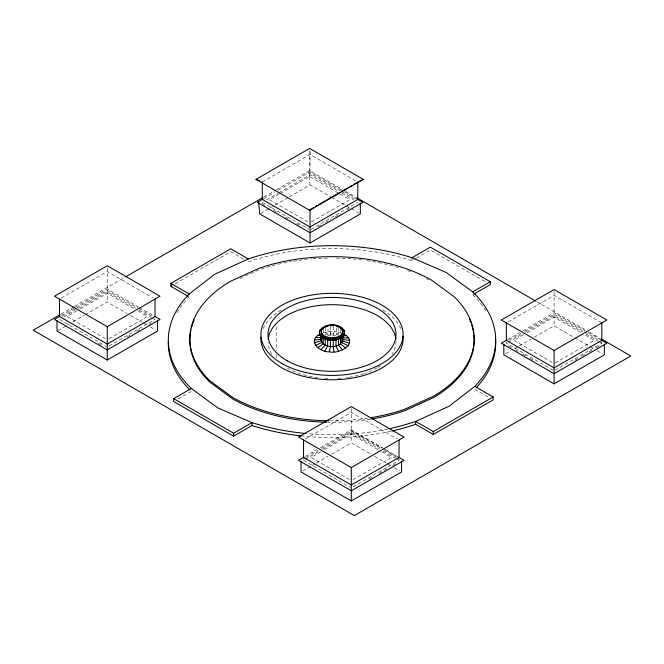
<?xml version="1.0" encoding="UTF-8"?>
<svg xmlns="http://www.w3.org/2000/svg" width="664" height="664" viewBox="0 0 664 664"><rect width="100%" height="100%" fill="white"/><g stroke="black" fill="none" stroke-linecap="round" stroke-linejoin="round"><path stroke-width="0.5" stroke-dasharray="3.32 2.49" d="M325.509 327.867L325.509 335.121L327.999 334.324L333.61 333.95L334.623 331.485L342.267 333.328M339.088 332.224L336.349 334.407L333.61 333.95M61.279 298.078L107.261 271.534L153.243 298.078M262.297 182.019L310.046 154.455L356.037 180.998M61.03 314.13L73.596 306.876M74.492 306.353L124.757 277.336M263.89 197.009L275.56 190.269M276.456 189.755L309.673 170.573L341.96 189.223M61.279 315.491L74.717 307.739M75.422 307.324L107.261 288.948L138.568 307.025M263.915 198.503L274.68 192.286M278.216 190.244L310.046 171.868L343.653 191.265M62.383 316.305L75.845 308.536M76.742 308.013L107.261 290.4L137.78 308.013M63.86 316.902L75.173 310.37M78.651 308.362L107.261 291.845L135.556 308.187M266.646 199.822L277.959 193.29M278.83 192.792L310.046 174.765L338.349 191.107M76.875 310.843L67.047 316.512L107.261 339.736M80.452 308.777L107.261 293.297L134.07 308.777M279.237 194.004L269.41 199.681L309.623 222.897M280.133 193.49L309.623 176.466L339.113 193.49M57.876 330.514L66.715 325.418M67.595 324.903L69.363 323.883M72.899 321.841L84.378 315.217M85.258 314.711L107.261 302.004L127.007 313.408M260.678 213.426L268.762 208.762M269.659 208.247L274.149 205.657M275.045 205.135L288.508 197.366M289.404 196.843L310.046 184.924L330.697 196.843M175.304 283.711L230.74 251.706L243.937 259.317M109.045 338.698L147.474 316.512L137.647 310.843M311.408 221.867L349.837 199.681L340.009 194.004M109.029 345.969L155.011 319.417L152.363 317.89M310.935 229.395L357.805 202.337M127.007 337.038L130.6 334.963M136.884 331.336L142.27 328.232M148.553 324.596L153.94 321.492M318.131 226.698L321.716 224.623M325.31 222.548L330.697 219.444M335.187 216.846L340.574 213.742M346.857 210.114L352.235 207.002M248.336 261.857A163.684 94.504 0 0 1 412.012 260.645L415.506 258.62M416.386 258.122L430.38 250.037L485.816 282.042M178.11 399.006L191.307 391.387M305.324 438.979L351.306 412.427L397.288 438.979M508.109 321.899L554.091 295.347L601.85 322.92M305.324 456.392L317.002 449.652M320.355 447.71L351.306 429.84L382.613 447.918M507.586 339.611L519.605 332.672M522.817 330.821L554.091 312.761L585.407 330.838M302.834 459.281L305.523 457.728M306.428 457.205L318.097 450.466M321.683 448.399L351.306 431.293L380.928 448.399M509.213 340.126L520.883 333.386M524.477 331.319L554.091 314.213L583.714 331.319M305.291 459.314L319.218 451.271M322.696 449.262L351.306 432.745L379.601 449.08M508.084 342.234L522.004 334.191M525.49 332.183L554.091 315.666L582.394 332M320.919 451.736L311.092 457.413L351.306 480.628M324.497 449.677L351.306 434.198L378.115 449.677M523.713 334.656L513.878 340.333L554.091 363.548M527.282 332.598L554.091 317.118L580.909 332.598M302.834 470.892L310.91 466.228M311.806 465.705L315.4 463.63M316.296 463.115L327.966 456.375M331.56 454.3L351.306 442.905L371.051 454.3M505.619 353.812L511.006 350.7M514.6 348.625L518.194 346.55M519.09 346.035L530.76 339.296M534.346 337.229L554.091 325.825L573.845 337.229M353.09 479.599L391.519 457.413L381.692 451.736M554.988 363.034L594.313 340.333L584.478 334.656M353.074 486.861L399.056 460.318L396.408 458.782M554.979 370.296L601.85 343.238L601.85 340.333L586.304 331.361M369.259 478.976L372.853 476.901M379.136 473.274L387.212 468.61M392.598 465.497L396.184 463.422M574.742 360.336L578.327 358.261M581.921 356.194L585.515 354.119M589.101 352.044L592.695 349.969M596.28 347.903L599.874 345.828M239.936 278.457L259.333 269.634A142.179 82.087 0 0 1 291.355 261.525M323.053 332.871L329.983 331.444L334.623 331.485M336.059 335.81L327.999 335.776L327.999 327.07M338.789 335.254L336.349 334.407L336.349 327.153L338.789 327.999L338.789 334.216M345.554 191.29L356.311 197.507M536.612 301.605L585.947 330.083M589.541 332.158L600.298 338.374M344.541 191.78L357.805 199.432M340.773 191.058L308.793 172.59L310.046 184.924M341.661 191.564L354.991 199.258M584.619 331.834L598.978 340.126M341.885 193.149L353.381 199.789M585.93 334.05L598.314 341.196M599.194 341.703L601.85 343.238M331.593 197.366L345.056 205.135M345.952 205.657L350.443 208.247M351.339 208.762L359.423 213.426M574.742 337.744L589.101 346.035M589.997 346.55L593.591 348.625M597.185 350.7L602.563 353.812M262.297 202.337L309.167 229.395M553.212 370.296L506.341 343.238L506.341 340.333M262.081 203.665L265.633 205.715M273.626 210.33L277.178 212.38M285.18 216.995L290.508 220.074M296.725 223.668L302.054 226.748M508.317 345.828L511.911 347.903M515.496 349.969L519.09 352.044M522.676 354.119L526.27 356.194M529.855 358.261L533.449 360.336M474.801 389.278L488.795 397.362M139.465 307.54L155.011 316.512M385.792 449.752L399.056 457.413M350.816 430.123L382.124 448.2M383.02 448.723L397.338 456.981M138.676 308.536L152.139 316.305M384.514 450.466L396.184 457.205M397.089 457.728L399.778 459.281M139.1 310.229L151.475 317.375M383.145 451.122L395.52 458.276M130.6 315.483L142.27 322.214M143.167 322.737L146.752 324.804M150.346 326.879L155.733 329.991M374.645 456.375L386.315 463.115M387.212 463.63L390.797 465.705M394.391 467.78L399.778 470.892M59.511 319.417L106.373 346.475M303.556 460.318L350.418 487.376M98.28 343.255L101.874 345.33M325.484 332.091L327.999 334.324M329.983 331.444L330.763 333.926M309.764 150.421L310.046 154.455M554.091 291.479L554.091 325.825M412.012 257.74L412.012 260.645M351.306 408.559L351.306 429.84M351.306 431.293L351.306 442.905M340.773 329.178L340.773 333.328M333.61 326.696L333.61 335.403M330.763 326.671L330.763 335.378M323.459 329.012L323.459 333.154M310.046 151.55L310.046 171.868M309.623 156.148L309.623 176.466M276.183 326.663L276.183 350.326M276.183 354.443L276.183 359.589M107.261 267.658L107.261 288.948M107.261 290.4L107.261 302.004M390.955 431.251A163.684 94.504 0 0 1 302.867 436.082M176.948 312.802A163.684 94.504 0 0 1 189.198 296.891M472.693 294.783A163.684 94.504 0 0 1 485.807 310.752M370.562 419.191A142.179 82.087 0 0 1 327.667 422.229M293.438 261.176A142.179 82.087 0 0 1 303.448 259.773M304.461 259.657A142.179 82.087 0 0 1 311.632 258.943M312.661 258.86A142.179 82.087 0 0 1 328.124 258.13M336.333 258.138A142.179 82.087 0 0 1 351.837 258.902M352.866 258.985A142.179 82.087 0 0 1 364.038 260.213M367.026 260.628A142.179 82.087 0 0 1 400.575 268.281M407.464 270.613A142.179 82.087 0 0 1 412.336 272.464M426.147 278.673A142.179 82.087 0 0 1 428.72 280.025M395.976 341.163A63.976 36.935 0 0 1 392.233 354.095M380.422 365.781A63.976 36.935 0 0 1 377.816 367.416M376.986 367.906A63.976 36.935 0 0 1 364.702 373.384M363.806 373.691A63.976 36.935 0 0 1 349.355 377.193M348.351 377.351A63.976 36.935 0 0 1 346.326 377.633M341.163 378.189A63.976 36.935 0 0 1 336.988 378.463M327.916 378.497A63.976 36.935 0 0 1 322.015 378.123M318.139 377.7A63.976 36.935 0 0 1 313.234 376.953M312.229 376.77A63.976 36.935 0 0 1 287.346 368.088M271.808 354.153A63.976 36.935 0 0 1 268.024 342.109M263.102 328.622A71.09 41.044 0 0 1 281.088 310.088M382.547 309.88A71.09 41.044 0 0 1 401.62 330.44M387.859 429.019A163.684 94.504 0 0 1 307 433.584M367.599 418.204A142.179 82.087 0 0 1 329.726 420.81"/><path stroke-width="1" d="M343.869 334.092C359.614 342.748 339.553 354.642 329.377 351.787C319.824 352.559 306.901 340.765 319.757 334.316M344.624 331.519C344.317 343.57 319.268 343.471 319.434 331.27C323.924 322.579 341.337 322.546 344.624 332.1L343.819 329.659M321.21 330.547C320.886 340.79 339.022 341.263 342.79 333.278C343.114 323.044 324.978 322.563 321.21 330.547L321.21 331.419M321.21 336.142C317.193 349.38 345.156 350.169 342.151 337.876L348.534 337.876M329.377 351.787L330.39 346.417L330.39 337.71C326.812 337.287 322.364 336.026 321.16 332.191L321.849 335.237L321.849 333.784M330.39 337.71C334.88 337.943 340.839 337.088 342.79 332.407L342.79 333.859M319.376 333.76L319.376 333.179C323.658 342.035 339.985 342.018 344.566 333.436L344.566 334.017M324.912 351.048L327.651 345.961L327.651 339.744M309.623 210.33L363.258 179.363L309.623 148.404L255.989 179.363L309.623 210.33L313.591 207.55M320.936 349.671L325.211 345.114L325.211 338.897M305.963 433.484A163.684 94.504 0 0 1 251.988 422.628L217.759 407.862L191.307 388.49A163.684 94.504 0 0 1 189.198 293.994L214.771 274.224L248.336 258.96A163.684 94.504 0 0 1 412.012 257.74L446.241 272.506L472.693 291.886A163.684 94.504 0 0 1 474.801 386.382L449.229 406.144L415.664 421.416A163.684 94.504 0 0 1 388.897 428.795M317.716 347.737L323.227 343.935L323.227 337.71M60.125 314.645L33.2 330.199L354.327 515.596L630.8 355.979L601.202 338.889M125.654 276.813L262.994 197.523M59.76 316.371L54.481 319.417L107.261 349.887L160.041 319.417L154.67 316.321M263.019 199.017L257.267 202.337L310.046 232.807L362.834 202.337L357.132 199.051M188.319 296.385L170.839 286.292L170.839 283.387L230.74 248.801L248.336 258.96M107.261 326.671L160.041 296.202L107.261 265.724L54.481 296.202L107.261 326.671L107.261 360.046L56.996 331.029L56.996 320.388M315.358 206.529L317.126 205.508M318.894 204.487L325.086 200.91M326.854 199.889L340.117 192.236M341.885 191.215L348.077 187.638M349.845 186.617L351.613 185.596M353.381 184.575L363.258 179.363M107.261 360.046L157.526 331.029L157.526 320.388M258.528 201.615L259.782 213.949L310.046 242.966L360.32 213.949L360.32 203.308M412.012 257.74L430.38 247.141L490.289 281.727L490.289 284.624L473.573 294.276M301.838 435.974A163.684 94.504 0 0 1 251.988 425.533L233.62 436.132L173.711 401.546L173.711 398.649L191.307 388.49M472.693 291.886L490.289 281.727M173.711 398.649L233.62 433.235L251.988 422.628L251.988 425.533M303.805 457.272L298.526 460.318L351.306 490.787L404.086 460.318L398.715 457.214M506.69 340.134L501.312 343.238L554.091 373.707L606.879 343.238L601.509 340.134M351.306 467.572L404.086 437.095L351.306 406.625L298.526 437.095L351.306 467.572L351.306 500.946L301.041 471.921L301.041 461.281M554.091 350.492L606.879 320.015L554.091 289.546L501.312 320.015L554.091 350.492L554.091 383.867L604.364 354.842L604.364 344.201M415.664 424.313L415.664 421.416L433.26 431.567L493.161 396.981L493.161 399.886L433.26 434.472L415.664 424.313A163.684 94.504 0 0 1 391.984 431.019M351.306 500.946L401.571 471.921L401.571 461.281M315.466 345.396L321.849 342.491L321.791 336.714M327.344 326.107L324.439 327.037L324.439 326.456M314.346 342.798L321.16 340.898L321.16 336.756M342.607 336.133L346.284 335.536M314.421 340.117L321.21 339.254M315.699 337.544L321.99 337.677M342.84 339.47L349.654 340.474M318.089 335.245L320.778 335.76M349.579 343.155L342.79 341.113L342.79 335.934M255.989 179.363L259.591 180.882M348.301 345.728L342.01 342.699L342.01 336.482M357.207 198.021L535.715 301.082M554.091 383.867L503.827 354.842L503.827 344.201M474.801 386.382L493.161 396.981M170.839 283.387L189.198 293.994M345.911 348.027L340.541 344.11L340.541 337.885M343.288 329.684L342.209 327.983M342.574 349.887L338.491 345.247L338.491 339.03M338.515 351.181L336.001 346.044L336.001 339.827M334.017 351.829L333.237 346.442L333.237 337.735M601.85 322.92L601.85 340.333L554.091 367.906L506.341 340.333L506.341 322.92M433.26 431.567L433.26 434.472M399.056 440L399.056 457.413L351.306 484.986L303.556 457.413L303.556 440M357.805 182.019L357.805 199.432L310.046 227.005L262.297 199.432L262.297 182.019M343.653 335.27L343.653 335.851M342.84 330.763L342.84 331.635L342.151 329.17M342.01 333.992L342.01 335.444M340.773 327.734L340.773 328.605M340.541 335.403L340.541 336.856M339.91 326.605L339.91 327.186M339.561 338.242L339.561 338.823M338.789 326.547L338.789 327.418M338.491 336.54L338.491 337.412M337.063 325.626L337.063 326.207M336.656 339.171L336.656 339.752M336.349 325.7L336.349 326.572M336.001 337.337L336.001 338.208M333.876 325.094L333.876 325.675L330.564 325.642L330.564 325.061M333.61 325.244L333.61 326.115M333.436 339.636L333.436 340.217M330.763 325.219L330.763 326.09M330.124 339.603L330.124 340.184M327.999 325.617L327.999 326.489M327.651 337.254L327.651 338.125M326.937 339.08L326.937 339.653M325.509 326.414L325.509 327.286M325.211 336.407L325.211 337.86M324.09 338.092L324.09 338.673M323.459 327.559L323.459 328.431M323.227 335.229L323.227 336.681M322.057 327.784L322.057 328.365M321.99 328.971L321.99 329.834M320.347 329.427L319.434 331.842L319.434 331.27M320.181 335.038L320.181 335.619M310.046 209.592L310.046 242.966M233.62 433.235L233.62 436.132M171.602 283.835L171.602 286.732M155.011 299.099L155.011 316.512L107.261 344.085L59.511 316.512L59.511 299.099M495.527 338.922A163.684 94.504 0 0 1 476.312 387.685M189.779 389.876A163.684 94.504 0 0 1 168.341 341.362M473.922 335.245A142.179 82.087 0 0 1 433.824 397.479L404.666 410.742A142.179 82.087 0 0 1 371.608 419.017M326.638 422.213A142.179 82.087 0 0 1 232.765 398.973L209.799 382.14A142.179 82.087 0 0 1 190.917 330.008M191.406 327.974A142.179 82.087 0 0 1 194.203 319.965M469.29 318.853A142.179 82.087 0 0 1 470.892 322.638M471.573 324.555A142.179 82.087 0 0 1 473.673 333.295M268.156 339.221A63.976 36.935 0 0 1 332.017 304.701A63.976 36.935 0 0 1 395.844 339.238M402.957 336.266A71.09 41.044 0 0 1 332.913 379.775A71.09 41.044 0 0 1 260.952 337.32M370.562 417.739A142.179 82.087 0 0 0 404.666 409.29L433.824 396.026A142.179 82.087 0 0 0 454.201 296.783L431.235 279.951A142.179 82.087 0 0 0 259.333 268.181L230.176 281.445A142.179 82.087 0 0 0 209.799 380.688L232.765 397.52A142.179 82.087 0 0 0 328.697 420.793M287.346 360.834A63.976 36.935 0 0 0 394.009 343.479A63.976 36.935 0 0 0 314.645 298.825A63.976 36.935 0 0 0 287.346 360.834M282.383 363.772A71.09 41.044 0 0 0 400.898 344.491A71.09 41.044 0 0 0 312.719 294.874A71.09 41.044 0 0 0 282.383 363.772"/></g></svg>
